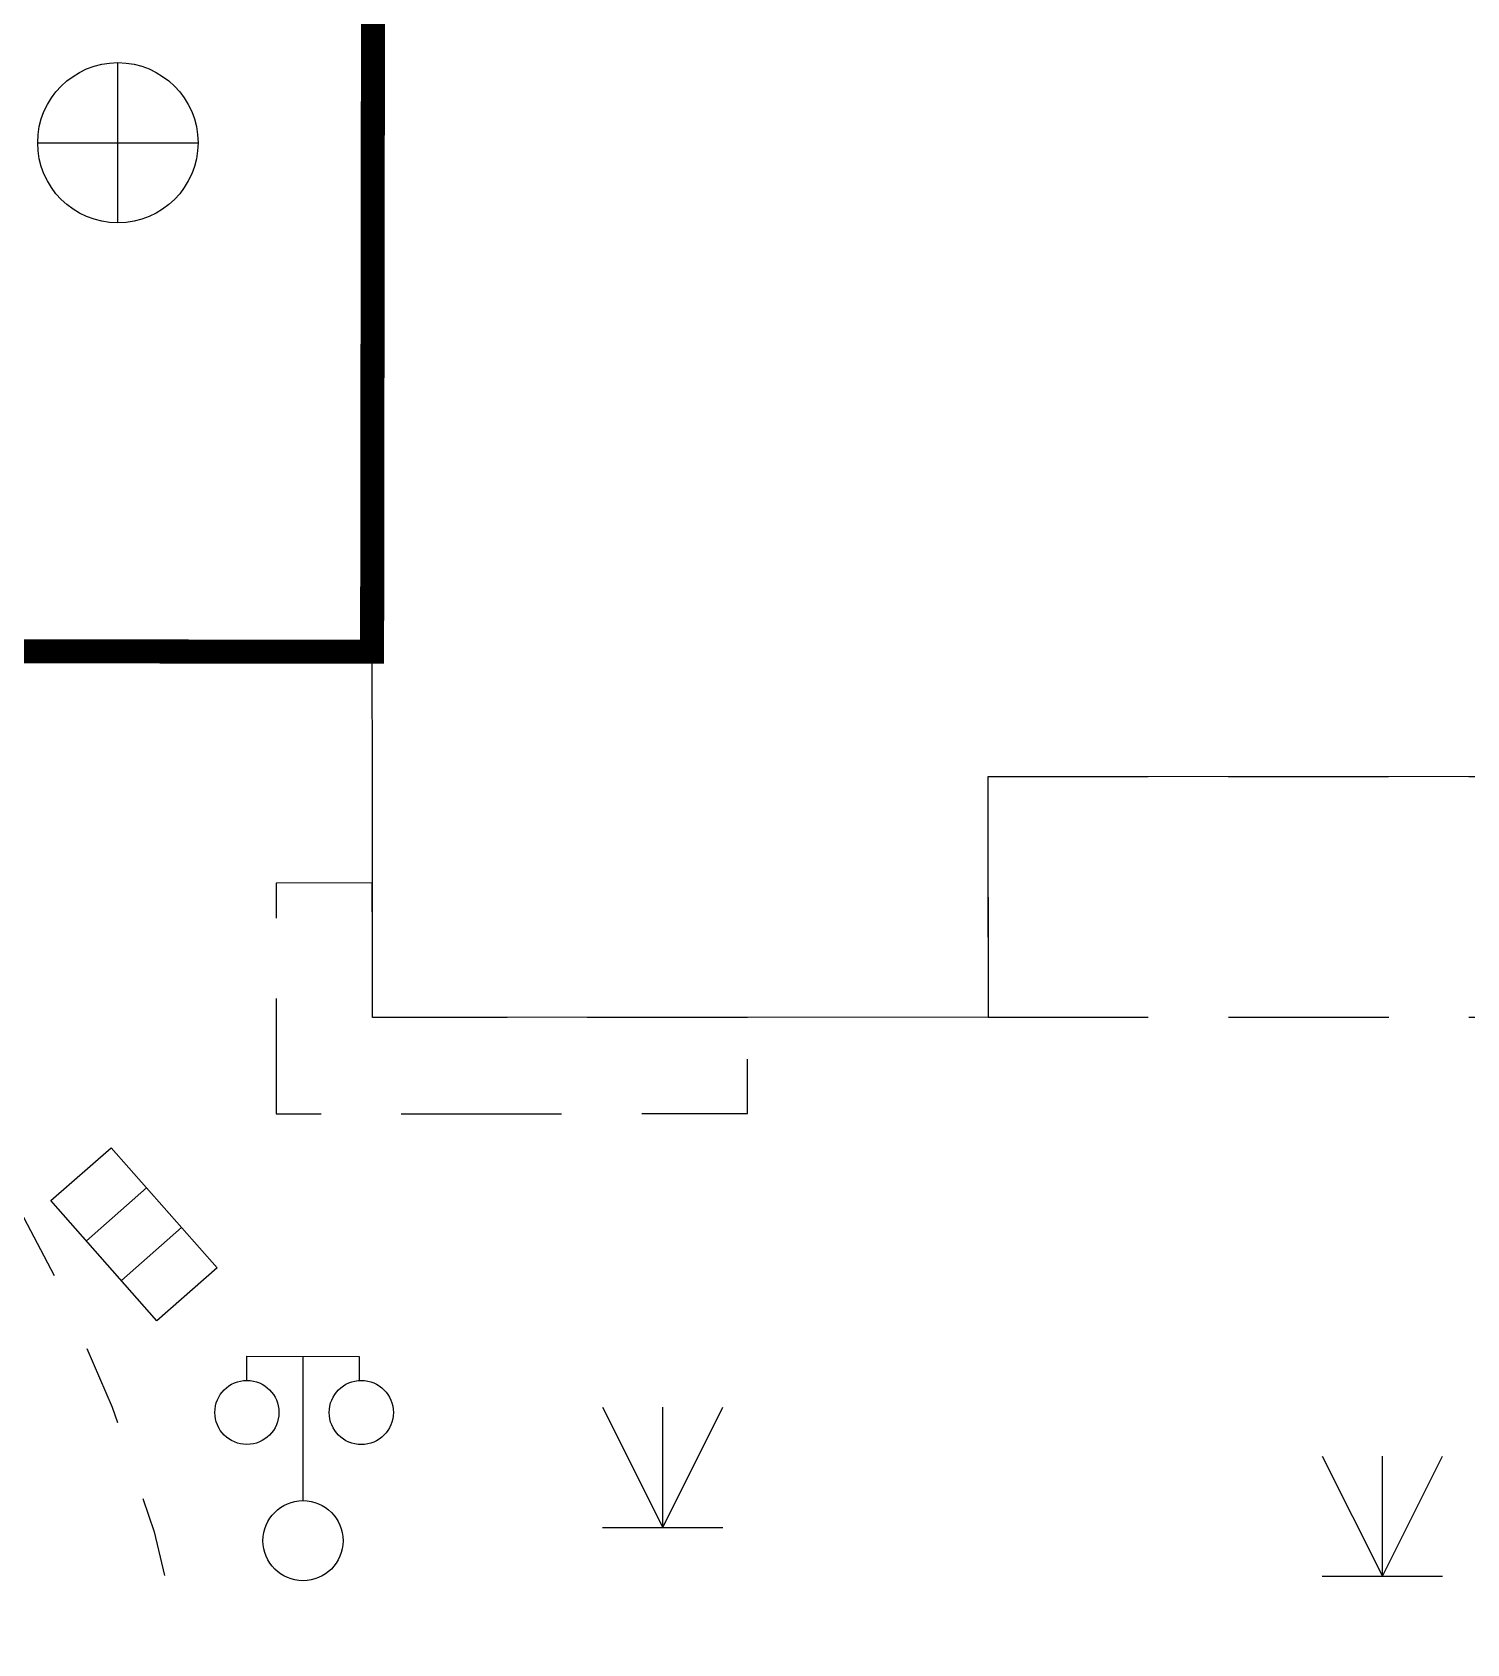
# Model space of a CAD drawing. Extents: x 99002 to 478558, y 2449839 to 2450453.
# Drawn here: x 478464.95 to 478473.89, y 2450258.59 to 2450268.65 of the extents above; entities that cross this region are included whole.
import ezdxf

# ---------------------------------------------------------------- set-up
doc = ezdxf.new("R2010")
doc.units = 0
doc.header["$LTSCALE"] = 0.5
for name, pattern in [('X0', [4, 3, -1]), ('X5', [3, 2, -1]), ('X6', [2, 1, -1])]:
    doc.linetypes.add(name, pattern=pattern)
doc.layers.get('0').update_dxf_attribs({"linetype": 'CONTINUOUS'})
for name, color, linetype in [('DLDW', 11, 'CONTINUOUS'), ('DLSS', 4, 'CONTINUOUS'), ('GXYZ', 2, 'CONTINUOUS'), ('JMD', 6, 'CONTINUOUS'), ('ZBTZ', 3, 'CONTINUOUS'), ('地下室范围线', 170, 'CONTINUOUS'), ('外墙', 1, 'CONTINUOUS')]:
    doc.layers.add(name, color=color, linetype=linetype)

# ---------------------------------------------------------------- blocks, each defined once
blk = doc.blocks.new('gc043')
for p, q in [((0, -1), (0, 1)), ((-1, 0), (1, 0))]:
    blk.add_line(p, q)
blk.add_circle((0, 0), 1)
blk = doc.blocks.new('gc041')
for p, q in [((-1, 0.5), (1, 0.5)), ((-1, -0.5), (-1, 0.5)), ((-0.33, 0.5), (-0.33, -0.5)), ((0.33, 0.5), (0.33, -0.5)), ((1, 0.5), (1, -0.5)), ((1, -0.5), (-1, -0.5))]:
    blk.add_line(p, q)
blk = doc.blocks.new('gc097')
for p, q in [((-0.7, 2.001), (-0.7, 2.301)), ((-0.7, 2.301), (0.7, 2.299)), ((0, 0.5), (0, 2.3)), ((0.7, 2.299), (0.7, 1.999))]:
    blk.add_line(p, q)
for centre, radius in [((-0.7, 1.601), 0.4), ((0.727, 1.6), 0.4), ((0, 0), 0.5)]:
    blk.add_circle(centre, radius)
blk = doc.blocks.new('gc124')
for p, q in [((-0.75, 1.5), (0, 0)), ((0, 0), (0, 1.5)), ((0, 0), (0.75, 1.5)), ((-0.75, 0), (0.75, 0))]:
    blk.add_line(p, q)

msp = doc.modelspace()

# ---------------------------------------------------------------- linework, layer by layer
at = {"layer": 'DLSS', "color": 4, "linetype": 'X6', "flags": 128}
msp.add_lwpolyline([(478465.439, 2450275.29), (478462.741, 2450272.9), (478461.821, 2450269.195), (478461.778, 2450267.624), (478462.704, 2450265.431), (478465.118, 2450260.822), (478465.445, 2450260.069), (478465.706, 2450259.29), (478465.899, 2450258.491), (478466.023, 2450257.679), (478466.076, 2450256.859), (478466.058, 2450256.038), (478465.97, 2450255.221), (478465.812, 2450254.415), (478465.585, 2450253.625), (478465.696, 2450253.419), (478465.825, 2450253.223), (478465.972, 2450253.041), (478466.134, 2450252.872), (478466.311, 2450252.718), (478466.502, 2450252.582), (478466.704, 2450252.463), (478466.916, 2450252.363), (478467.136, 2450252.282), (478467.362, 2450252.222), (478467.593, 2450252.183), (478467.827, 2450252.164), (478473.443, 2450252.105), (478473.382, 2450250.217), (478478.93, 2450250.255), (478478.931, 2450251.861), (478481.117, 2450251.921), (478481.033, 2450254.082), (478477.008, 2450254.131), (478476.994, 2450258.603)], dxfattribs=at)
at = {"layer": 'JMD', "color": 6, "linetype": 'X5', "lineweight": -3}
msp.add_lwpolyline([(478474.907, 2450264.003), (478470.907, 2450264.001), (478470.908, 2450262.501), (478474.908, 2450262.503)], close=True, dxfattribs=at)
at = {"layer": 'JMD', "color": 6, "linetype": 'X5', "flags": 128}
msp.add_lwpolyline([(478469.408, 2450262.5), (478467.068, 2450262.5), (478467.067, 2450263.34), (478466.467, 2450263.339), (478466.468, 2450261.899), (478469.408, 2450261.9)], close=True, dxfattribs=at)
at = {"layer": '地下室范围线', "color": 170, "linetype": 'X0', "const_width": 0.15, "flags": 128}
msp.add_lwpolyline([(478536.026, 2450335.114), (478517.801, 2450318.978), (478517.789, 2450310.416), (478515.189, 2450310.419), (478515.191, 2450311.919), (478512.191, 2450311.923), (478512.187, 2450308.923), (478511.387, 2450308.924), (478511.378, 2450301.724), (478510.294, 2450301.726), (478498.198, 2450291.016), (478493.425, 2450296.407), (478492.627, 2450295.65), (478491.893, 2450294.83), (478491.23, 2450293.952), (478490.642, 2450293.023), (478490.133, 2450292.048), (478489.706, 2450291.034), (478489.364, 2450289.988), (478489.11, 2450288.918), (478488.945, 2450287.83), (478486.165, 2450290.97), (478467.879, 2450274.781), (478467.873, 2450269.881), (478467.073, 2450269.882), (478467.066, 2450264.782), (478456.601, 2450264.796), (478450.983, 2450259.822), (478450.966, 2450247.203), (478535.909, 2450247.091)], dxfattribs=at)
at = {"layer": '外墙', "color": 6, "lineweight": -3}
msp.add_lwpolyline([(478474.907, 2450264.003), (478470.907, 2450264.001), (478470.908, 2450262.501), (478467.068, 2450262.5), (478467.065, 2450269.94), (478467.865, 2450269.94), (478467.864, 2450272.94), (478470.904, 2450272.941), (478470.904, 2450271.441), (478473.464, 2450271.442), (478473.464, 2450272.042), (478475.504, 2450272.043)], dxfattribs=at)

# ---------------------------------------------------------------- block references
at = {"layer": 'DLDW', "color": 11, "linetype": 'Continuous', "xscale": 0.5, "yscale": 0.5}
msp.add_blockref('gc097', (478466.635, 2450259.235, 4.262), dxfattribs=at)
at = {"layer": 'GXYZ', "color": 2, "linetype": 'Continuous', "xscale": 0.5, "yscale": 0.5}
msp.add_blockref('gc043', (478465.48, 2450267.958, 3.72), dxfattribs=at)
at = {"layer": 'GXYZ', "color": 2, "linetype": 'Continuous', "xscale": 0.4999999998674385, "yscale": 0.5, "rotation": 311.3736448007578}
msp.add_blockref('gc041', (478465.581, 2450261.147, 4.253), dxfattribs=at)
at = {"layer": 'ZBTZ', "color": 3, "linetype": 'Continuous', "xscale": 0.5, "yscale": 0.5}
for p in [(478468.879, 2450259.318), (478473.368, 2450259.013)]:
    msp.add_blockref('gc124', p, dxfattribs=at)

doc.saveas('drawing.dxf')
